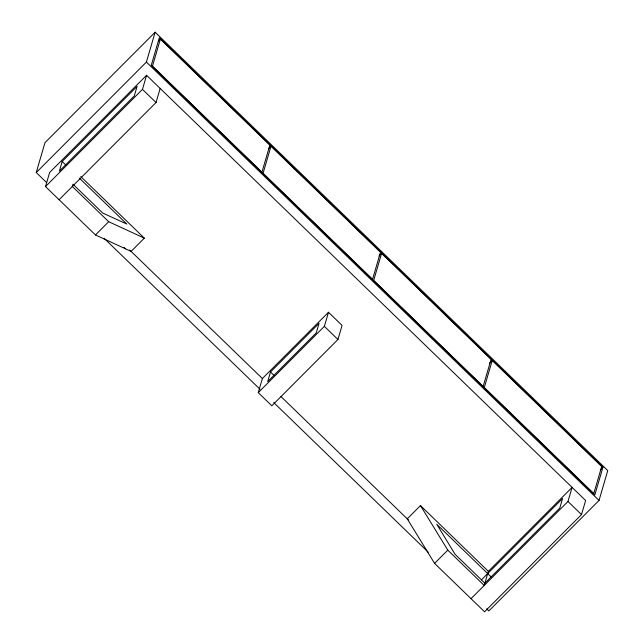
<?xml version="1.0" encoding="UTF-8"?>
<svg xmlns="http://www.w3.org/2000/svg" width="644" height="644" viewBox="0 0 644 644"><rect width="100%" height="100%" fill="white"/><g stroke="black" fill="none" stroke-linecap="round" stroke-linejoin="round"><path stroke-width="0.97" d="M46.344 182.324L36.241 172.536L44.975 142.67L155.132 32.2L607.759 470.571L599.025 500.444L488.868 610.914L486.703 608.813M80.766 176.577L144.328 238.135L131.11 251.393L95.465 234.955L45.515 186.575L49.636 172.487L146.574 75.276L585.629 500.501L581.508 514.588L484.57 611.8L434.587 563.395L407.25 518.839L420.468 505.58L488.361 571.341L484.216 585.452L447.805 550.137L420.468 505.58M62.178 161.483L59.369 171.095L134.274 95.98L137.083 86.368L62.178 161.483L65.752 164.945M72.289 186.494L72.748 184.965M36.241 172.536L146.397 62.074L155.132 32.2M45.515 186.575L142.461 89.363L146.574 75.276M160.38 39.091L152.467 66.139L261.947 172.173L269.86 145.117L160.38 39.091L158.4 41.079M59.095 199.729L156.033 102.517L160.155 88.421M270.987 146.22L263.082 173.268L372.562 279.303L380.467 252.247L270.987 146.22L268.347 148.869M258.268 392.631L262.39 378.535L328.488 312.26L342.069 325.413L337.947 339.501L271.849 405.784L258.268 392.631L324.367 326.347L328.488 312.26M270.496 372.007L267.687 381.61L316.252 332.916L319.062 323.312L270.496 372.007L274.07 375.468M381.602 253.342L373.689 280.398L483.169 386.432L491.082 359.376L381.602 253.342L378.962 255.998M492.209 360.471L484.304 387.527L593.784 493.562L601.689 466.506L492.209 360.471L489.569 363.127M471.022 598.687L567.968 501.475L572.089 487.387L488.361 571.341M602.905 467.319L594.831 494.938L151.251 65.326L159.334 37.714L602.905 467.319L600.264 469.967M481.43 579.882L562.59 498.48L559.781 508.092L484.876 583.198L455.026 554.243L436.785 524.288L491.251 577.04M95.465 234.955L108.691 221.697L144.328 238.135M434.587 563.395L447.805 550.137M146.397 62.074L599.025 500.444M142.461 89.363L156.033 102.517M567.968 501.475L581.508 514.588M324.367 326.347L337.947 339.501M79.349 178.114L126.844 224.064L102.758 213.067L72.973 184.216M72.313 186.47L108.691 221.697M129.71 250.033L262.39 378.535M281.017 396.583L408.666 520.207M124.075 247.441L125.467 248.793M104.095 238.256L260.023 389.282M273.74 402.564L428.228 552.182"/></g></svg>
